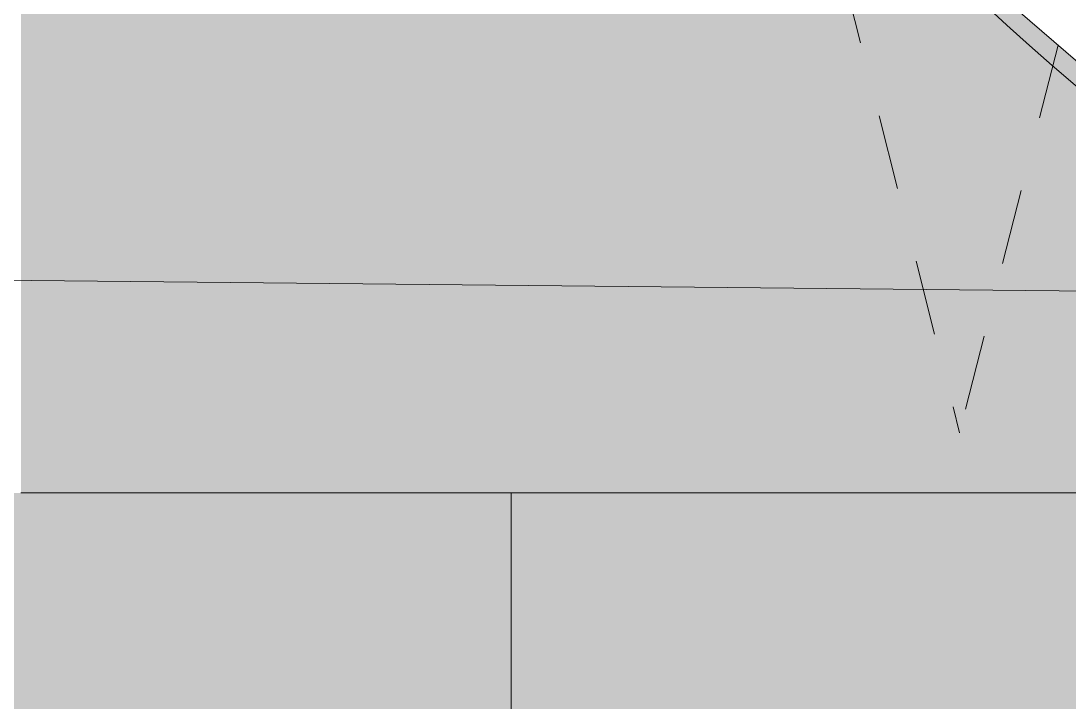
# Model space of a CAD drawing. Header units: metres. Extents: x 3856 to 4207, y -1118 to -691.
# Drawn here: x 3948.957 to 3950.353, y -967.517 to -966.61 of the extents above; entities that cross this region are included whole.
import ezdxf

# ---------------------------------------------------------------- set-up
doc = ezdxf.new("R2010")
doc.units = ezdxf.units.M
doc.linetypes.add('Trazo', pattern=[0.006, 0.003, -0.003])
for name, color, linetype, lineweight in [('_Hidden Lines_', 7, 'Trazo', 9), ('Floors', 7, 'Continuous', 9), ('Parking', 7, 'Continuous', 9), ('Planting', 7, 'Continuous', 9), ('Surface Pattern', 7, 'Continuous', 9), ('Text Notes', 7, 'Continuous', 9)]:
    doc.layers.add(name, color=color, linetype=linetype, lineweight=lineweight)

# ---------------------------------------------------------------- blocks, each defined once
blk = doc.blocks.new('M_RPC Árbol - Caducifolio - Chopo de Lombardía - 12_2 metros-V104-IMPLANTACIÓN - KIT COMERCIAL')
at = {"layer": 'Planting'}
blk.add_line((-2.3477, -2.3941), (-2.1601, -2.5559), dxfattribs=at)
blk.add_arc((-0.0275, 0.0085), 3.3603, 180, 360, dxfattribs=at)
blk = doc.blocks.new('Cour Parqueadero verde - 5_00x2_50 p-V1039-IMPLANTACIÓN - KIT COMERCIAL')
at = {"layer": 'Parking', "true_color": 0xc1ce84}
h = blk.add_hatch(color=53, dxfattribs=at)
h.paths.add_polyline_path([(0.9172, -2.5), (0.8769, -2.3511), (0.9632, -2.1273), (1.1383, -2.0322), (1.1947, -1.7675), (1.2454, -1.7845), (1.2454, -1.2749), (1.1407, -1.3318), (1.0544, -1.5556), (1.0733, -1.6258), (1.0454, -1.6697), (1.0402, -1.7), (1.0204, -1.7), (0.9009, -1.8908), (0.8279, -2.1699), (0.649, -2.2943), (0.5439, -2.3274), (0.3923, -2.2546), (0.1712, -1.9423), (-0.0023, -1.7927), (-0.0217, -1.6111), (-0.0218, -1.4902), (-0.1008, -1.5949), (-0.2163, -1.6111), (-0.3146, -1.5371), (-0.3146, -1.7), (-1.0546, -1.7), (-1.0546, 2.5), (-1.2546, 2.5), (-1.2546, -2.5), (0.8769, -2.5)])
h.paths.add_polyline_path([(0.649, -2.0399), (0.8085, -2.0315), (0.8493, -1.8769), (0.7159, -1.7903), (0.5917, -1.8908), (0.6458, -2.0315)])
h.paths.add_polyline_path([(1.0454, -1.2209), (1.0983, -1.0564), (1.2454, -0.8374), (1.2353, -0.2611), (1.181, -0.295), (1.2454, -0.1445), (1.2393, 2.5), (1.1487, 2.5), (1.0542, 2.4027), (1.0454, 2.4027), (1.0454, -0.4029), (1.1124, -0.4186), (1.0689, -0.5235), (1.0454, -0.5729), (1.0454, -1.0814)])
h.paths.add_polyline_path([(0.3054, -1.1096), (0.3054, 2.396), (0.213, 2.355), (0.1169, 2.2004), (0.1299, 2.1082), (0.213, 1.951), (0.2843, 1.8476), (0.2511, 1.7489), (0.1299, 1.8242), (0.0667, 1.8876), (-0.0228, 1.769), (-0.1492, 1.851), (-0.2733, 1.7505), (-0.2515, 1.6939), (-0.2903, 1.5787), (-0.3146, 1.5531), (-0.3146, -0.9899), (-0.1677, -0.9608), (-0.1652, -0.9487), (-0.0507, -0.9608), (0.0168, -0.8387), (0.1558, -0.8599), (0.1853, -1.0059), (0.2056, -1.0235)])
h.paths.add_polyline_path([(-0.1672, 2.2292), (-0.134, 2.328), (-0.2443, 2.5), (-0.3146, 2.5), (-0.3146, 2.3308), (-0.2693, 2.2854), (-0.1802, 2.2364)])
at = {"layer": '_Hidden Lines_'}
for p in [(-0.2103, -1.6102), (0.1266, -1.9038)]:
    blk.add_line(p, (-0.0046, -2.42), dxfattribs=at)
at = {"layer": 'Parking'}
blk.add_line((-1.2546, -2.5), (0.9172, -2.5), dxfattribs=at)

msp = doc.modelspace()

# ---------------------------------------------------------------- hatches: boundary and pattern name
at = {"layer": 'Surface Pattern', "true_color": 0xcdcdcd}
for points in [[(3954.8818, -968.8273), (3955.1098, -968.8273), (3955.1098, -967.2388), (3953.8544, -967.2388), (3953.7529, -967.2799), (3953.6568, -967.3404), (3953.4129, -967.3747), (3953.1917, -967.4764), (3953.1264, -967.2273), (3952.9002, -967.2388), (3952.9709, -967.4133), (3952.9311, -967.4659), (3952.7496, -967.515), (3952.5089, -967.4782), (3952.3805, -967.4022), (3952.2905, -967.4854), (3952.0761, -967.5074), (3951.8987, -967.4934), (3951.7536, -967.4668), (3951.7208, -967.4009), (3951.6155, -967.3216), (3951.3845, -967.3541), (3951.1373, -967.2712), (3951.1286, -967.2388), (3949.6098, -967.2388), (3949.6098, -968.8273), (3954.6139, -968.8273)], [(3941.4567, -968.3108), (3941.6524, -968.2484), (3941.8568, -968.2273), (3949.6098, -968.2273), (3949.6098, -967.2388), (3941.4567, -967.2388), (3941.4567, -968.2746)]]:
    msp.add_hatch(color=254, dxfattribs=at).paths.add_polyline_path(points)

# ---------------------------------------------------------------- linework, layer by layer
at = {"layer": 'Floors'}
msp.add_line((3949.6098, -968.8273), (3949.6098, -967.2388), dxfattribs=at)
at = {"layer": 'Text Notes'}
msp.add_line((4039.8233, -967.8931), (3869.95, -966.1407), dxfattribs=at)

# ---------------------------------------------------------------- block references
at = {"layer": 'Parking'}
msp.add_blockref('Cour Parqueadero verde - 5_00x2_50 p-V1039-IMPLANTACIÓN - KIT COMERCIAL', (3950.2114, -964.7388), dxfattribs=at)
at = {"layer": 'Planting'}
msp.add_blockref('M_RPC Árbol - Caducifolio - Chopo de Lombardía - 12_2 metros-V104-IMPLANTACIÓN - KIT COMERCIAL', (3952.5568, -964.1374), dxfattribs=at)

doc.saveas('drawing.dxf')
